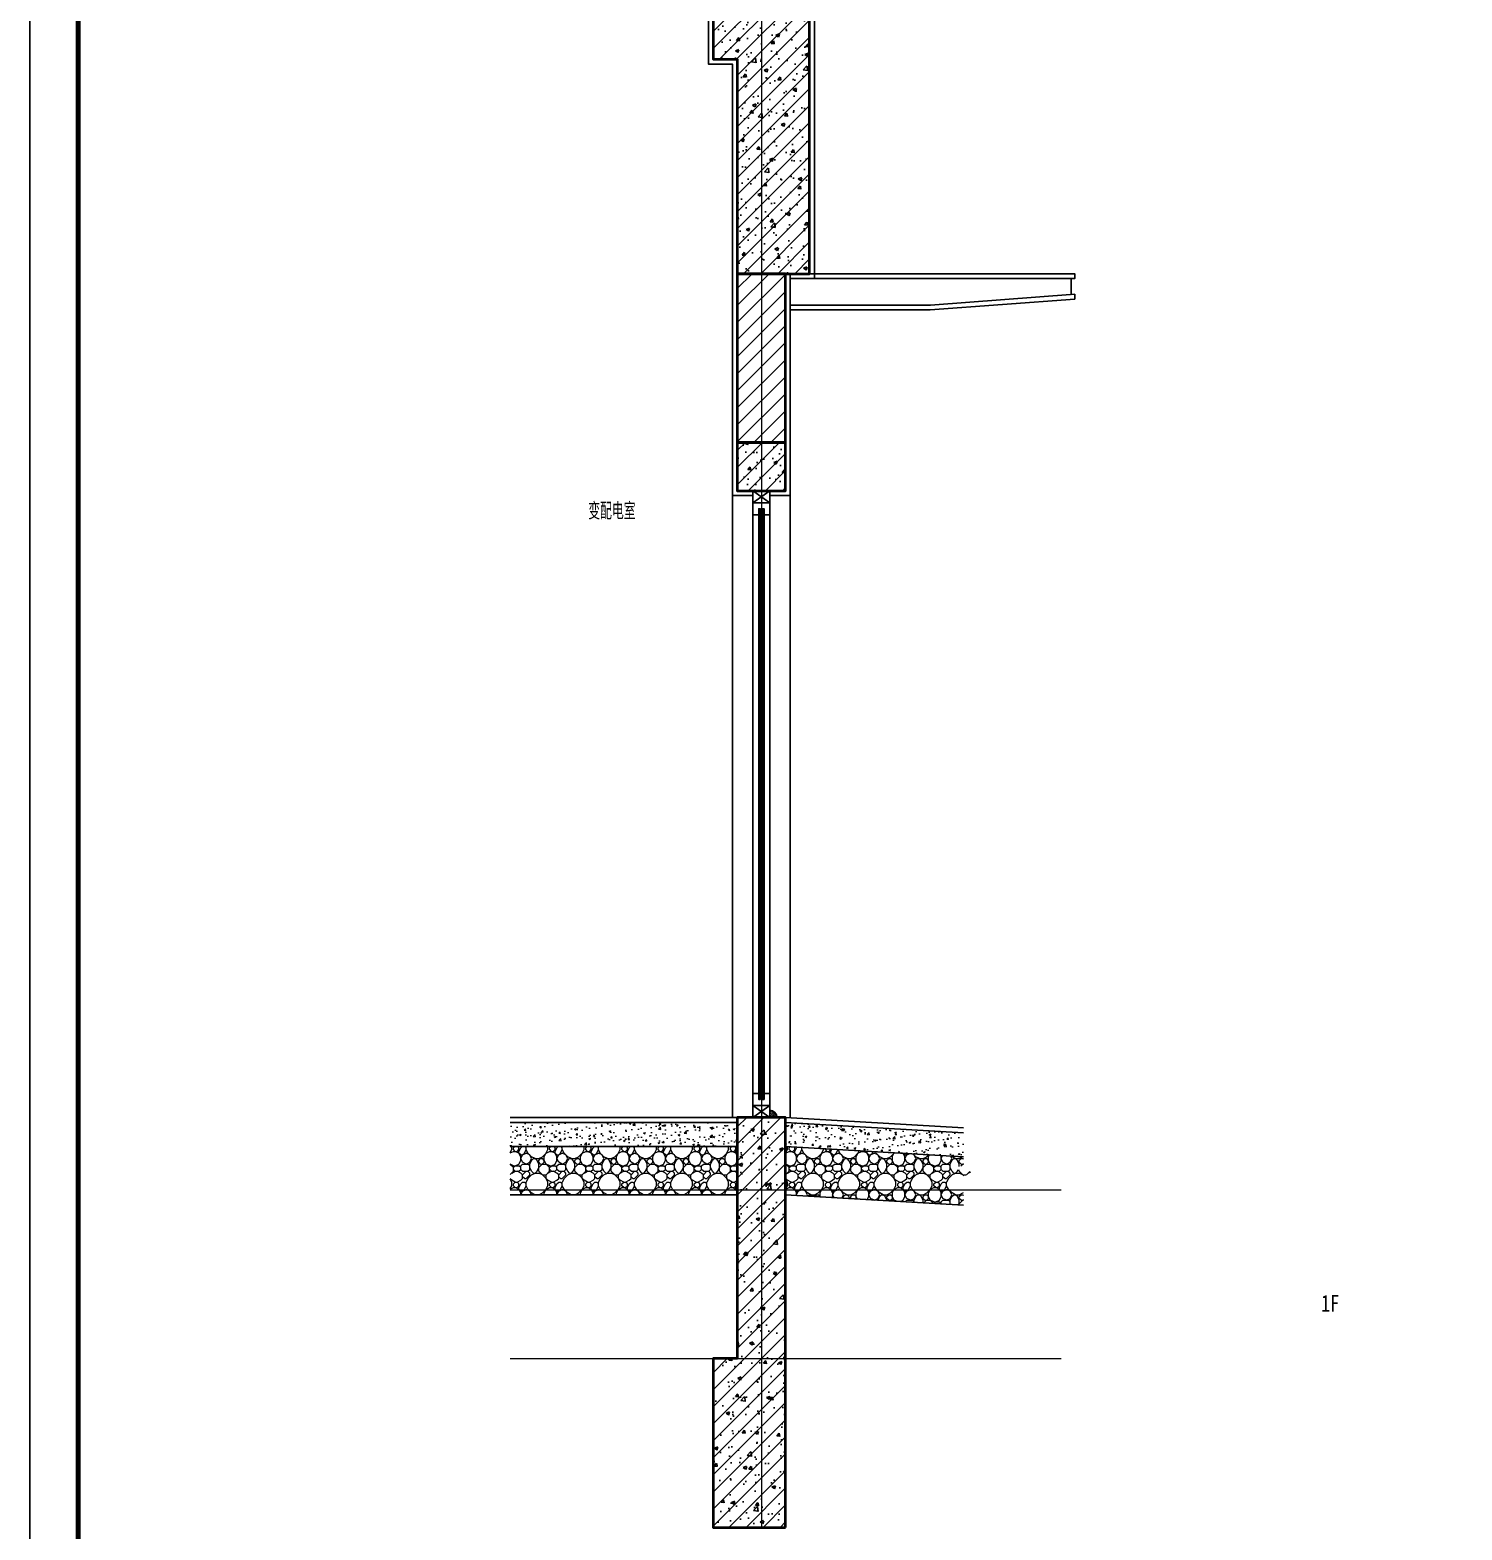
# Model space of a CAD drawing. Extents: x 1188826 to 1909461, y 608442 to 1651179.
# Drawn here: x 1495572 to 1501512, y 926401 to 932623 of the extents above; entities that cross this region are included whole.
import ezdxf

# ---------------------------------------------------------------- set-up
doc = ezdxf.new("R2010")
doc.units = 0
doc.header["$LTSCALE"] = 1000
doc.header["$MEASUREMENT"] = 0
doc.linetypes.add('ACAD_ISO10W100', pattern=[18.5, 12, -3, 0.5, -3])
doc.linetypes.add('DOTE', pattern=[2.42, 2, -0.2, 0.02, -0.2])
for name, color, linetype in [('A-HATC(填充)', 8, 'Continuous'), ('A-HATH(填充)', 8, 'Continuous'), ('A-LM-W(窗框)', 146, 'Continuous'), ('A-TEXT(房间)', 243, 'Continuous'), ('A-WA-M(面层)', 43, 'Continuous'), ('PUB_TEXT', 4, 'Continuous'), ('图框', 140, 'Continuous'), ('立面', 73, 'Continuous'), ('辅助线', 251, 'Continuous')]:
    doc.layers.add(name, color=color, linetype=linetype)
for name, color, linetype, lineweight in [('DOTE', 19, 'DOTE', 9), ('PUB_HATCH', 8, 'Continuous', 9), ('WALL', 9, 'Continuous', 40)]:
    doc.layers.add(name, color=color, linetype=linetype, lineweight=lineweight)
doc.styles.add('TXT', font='simplex.shx', dxfattribs={"width": 0.8, "bigfont": 'hztxt.shx'})
doc.styles.add('黑体', font='simhei.ttf')
pattern_1 = [(45, (-13642.62, 679.26), (-35.355339, 35.355339), []), (50, (-13642.62, 679.26), (143.4520365, -12.550427), [15, -165]), (355, (-13642.62, 679.26), (-27.750267, 150.438427), [12, -132]), (100.4514, (-13630.67, 678.21), (115.701876, 137.887908), [12.748038, -140.228422]), (46.1842, (-13642.62, 719.26), (213.44821, -33.103803), [22.5, -247.5]), (96.6356, (-13624.83, 716.5), (186.93254, 194.823574), [19.122058, -210.3426]), (351.1842, (-13642.62, 719.26), (186.93239, 194.82372), [18, -198]), (21, (-13622.62, 709.26), (119.3814104, -80.523778), [15, -165]), (326, (-13622.62, 709.26), (48.663066, 145.030009), [12, -132]), (71.4514, (-13612.67, 702.55), (168.044526, 64.506099), [12.748038, -140.228422]), (37.5, (-13642.62, 679.26), (2.431971, 66.5787708), [0, -130.4, 0, -134, 0, -132.5]), (7.5, (-13642.62, 679.26), (52.6139075, 78.8823424), [0, -76.4, 0, -127.4, 0, -50.5]), (327.5, (-13687.22, 679.26), (106.7644872, -4.5109743), [0, -50, 0, -156, 0, -207]), (317.5, (-13707.22, 679.26), (116.637234, 20.0209965), [0, -65, 0, -103.6, 0, -147])]

msp = doc.modelspace()

# ---------------------------------------------------------------- hatches: boundary and pattern name
at = {"layer": 'A-HATC(填充)'}
h = msp.add_hatch(dxfattribs=at)
h.set_pattern_fill('AR-SAND', color=256)
h.set_pattern_definition([(37.5, (1905456.4868, 1134179.1424), (-0.080001565, 2.447066187), [0, -1.9304, 0, -2.159, 0, -2.06375]), (7.5, (1905456.4868, 1134179.1424), (2.247616416, 3.584125503), [0, -1.0414, 0, -1.7399, 0, -0.66675]), (327.5, (1905454.9247, 1134179.1424), (3.954961851, 0.007185923), [0, -0.635, 0, -2.286, 0, -2.9845]), (317.5, (1905454.9247, 1134179.1424), (3.817782262, 1.114646616), [0, -0.3175, 0, -1.4986, 0, -1.7145])])
h.paths.add_polyline_path([(1498640.6, 928117.1), (1498640.6, 928112.1), (1498670.6, 928112.1, 0.414214), (1498640.6, 928142.1)])
at = {"layer": 'A-HATH(填充)'}
h = msp.add_hatch(dxfattribs=at)
h.set_pattern_fill('钢筋混凝土', color=256, scale=20, style=0)
h.set_pattern_definition(pattern_1)
h.paths.add_polyline_path([(1498705.6, 933312.1), (1497563.8, 933312.1), (1497563.8, 933192.1), (1498405.6, 933192.1), (1498405.6, 932502.1), (1498505.6, 932502.1), (1498505.6, 931612.1), (1498805.6, 931612.1), (1498805.6, 932712.1), (1498905.6, 932712.1), (1498905.6, 932712.1), (1498905.6, 932812.1), (1498705.6, 932812.1)])
h = msp.add_hatch(dxfattribs=at)
h.set_pattern_fill('钢筋混凝土', color=256, scale=20, style=0)
h.set_pattern_definition(pattern_1)
h.paths.add_polyline_path([(1498705.6, 930912.2), (1498505.6, 930912.2), (1498505.6, 930712.2), (1498705.6, 930712.2)])
h = msp.add_hatch(dxfattribs=at)
h.set_pattern_fill('钢筋混凝土', color=256, scale=20, style=0)
h.set_pattern_definition([(45, (163746.893, 300421.03), (-35.355339, 35.355339), []), (50, (163746.89, 300421.03), (143.4520365, -12.550427), [15, -165]), (355, (163746.9, 300421.03), (-27.750267, 150.438427), [12, -132]), (100.4514, (163758.85, 300419.99), (115.701876, 137.887908), [12.748038, -140.228422]), (46.1842, (163746.9, 300461.03), (213.44821, -33.103803), [22.5, -247.5]), (96.6356, (163764.68, 300458.27), (186.93254, 194.823574), [19.122058, -210.3426]), (351.1842, (163746.9, 300461.03), (186.93239, 194.82372), [18, -198]), (21, (163766.89, 300451.03), (119.38141, -80.523778), [15, -165]), (326, (163766.9, 300451.03), (48.663066, 145.030009), [12, -132]), (71.4514, (163776.84, 300444.32), (168.044526, 64.506099), [12.748038, -140.228422]), (37.5, (163746.893, 300421.03), (2.431971, 66.5787708), [0, -130.4, 0, -134, 0, -132.5]), (7.5, (163746.89, 300421.03), (52.6139075, 78.8823424), [0, -76.4, 0, -127.4, 0, -50.5]), (327.5, (163702.293, 300421.03), (106.7644872, -4.5109743), [0, -50, 0, -156, 0, -207]), (317.5, (163682.29, 300421.03), (116.637234, 20.0209965), [0, -65, 0, -103.6, 0, -147])])
h.paths.add_polyline_path([(1498705.6, 926412.1), (1498705.6, 928112.1), (1498505.6, 928112.1), (1498505.6, 927112.1), (1498405.6, 927112.1), (1498405.6, 926412.1)])
at = {"layer": 'PUB_HATCH'}
h = msp.add_hatch(dxfattribs=at)
h.set_pattern_fill('普通砖', color=256, scale=20, style=0)
h.set_pattern_definition([(45, (-13642.62, 715.16), (-35.3553532, 35.3553532), [])])
h.paths.add_polyline_path([(1498505.6, 930912.2), (1498705.6, 930912.2), (1498705.6, 931612.1), (1498505.6, 931612.1)])
at = {"layer": 'PUB_HATCH', "linetype": 'Continuous'}
h = msp.add_hatch(dxfattribs=at)
h.set_pattern_fill('混凝土', color=256, scale=10, style=0)
h.set_pattern_definition([(50, (1017329.74, 563494.14), (71.726018, -6.2752135), [7.5, -82.5]), (355, (1017329.74, 563494.14), (-13.875133, 75.219213), [6, -66]), (100.4514, (1017335.72, 563493.62), (57.850938, 68.943954), [6.374019, -70.114211]), (46.1842, (1017329.74, 563514.14), (106.724105, -16.551901), [11.25, -123.75]), (96.6356, (1017338.63, 563512.76), (93.46627, 97.411787), [9.561029, -105.1713]), (351.1842, (1017329.74, 563514.14), (93.466195, 97.41186), [9, -99]), (21, (1017339.74, 563509.14), (59.690705, -40.261889), [7.5, -82.5]), (326, (1017339.74, 563509.14), (24.331533, 72.5150045), [6, -66]), (71.4514, (1017344.715, 563505.79), (84.022263, 32.25305), [6.374019, -70.114211]), (37.5, (1017329.74, 563494.143), (1.2159855, 33.2893854), [0, -65.2, 0, -67, 0, -66.25]), (7.5, (1017329.74, 563494.143), (26.3069537, 39.4411712), [0, -38.2, 0, -63.7, 0, -25.25]), (327.5, (1017307.44, 563494.143), (53.3822436, -2.2554872), [0, -25, 0, -78, 0, -103.5]), (317.5, (1017297.44, 563494.143), (58.318617, 10.0104982), [0, -32.5, 0, -51.8, 0, -73.5])])
h.paths.add_polyline_path([(1497563.8, 928092.1), (1497563.8, 927992.1), (1498505.6, 927992.1), (1498505.6, 928092.1)])
h = msp.add_hatch(dxfattribs=at)
h.set_pattern_fill('混凝土', color=256, scale=10, style=0)
h.set_pattern_definition([(50, (965373.66, 563494.14), (71.726018, -6.2752135), [7.5, -82.5]), (355, (965373.66, 563494.14), (-13.875133, 75.219213), [6, -66]), (100.4514, (965379.634, 563493.62), (57.850938, 68.943954), [6.374019, -70.114211]), (46.1842, (965373.66, 563514.14), (106.724105, -16.551901), [11.25, -123.75]), (96.6356, (965382.55, 563512.76), (93.46627, 97.411787), [9.561029, -105.1713]), (351.1842, (965373.66, 563514.14), (93.466195, 97.41186), [9, -99]), (21, (965383.66, 563509.14), (59.690705, -40.261889), [7.5, -82.5]), (326, (965383.66, 563509.14), (24.331533, 72.5150045), [6, -66]), (71.4514, (965388.63, 563505.79), (84.022263, 32.25305), [6.374019, -70.114211]), (37.5, (965373.657, 563494.143), (1.2159855, 33.2893854), [0, -65.2, 0, -67, 0, -66.25]), (7.5, (965373.657, 563494.143), (26.3069537, 39.4411712), [0, -38.2, 0, -63.7, 0, -25.25]), (327.5, (965351.357, 563494.143), (53.3822436, -2.2554872), [0, -25, 0, -78, 0, -103.5]), (317.5, (965341.357, 563494.143), (58.318617, 10.0104982), [0, -32.5, 0, -51.8, 0, -73.5])])
h.paths.add_polyline_path([(1498705.6, 927991.9), (1498705.6, 928092.1), (1499443.8, 928048.7), (1499443.8, 927948.5)])
h = msp.add_hatch(dxfattribs=at)
h.set_pattern_fill('卵石砌体', color=256, scale=20, style=0)
h.set_pattern_definition([(0, (1017434.74, 563494.14), (0, 150), [7.5, -22.5, 7.5, -112.5]), (0, (1017472.24, 563509.14), (0, 150), [7.5, -142.5]), (0, (1017397.24, 563524.14), (0, 150), [15, -135]), (0, (1017359.74, 563531.64), (0, 150), [22.5, -127.5]), (0, (1017434.74, 563539.14), (0, 150), [15, -15, 22.5, -97.5]), (0, (1017427.24, 563561.64), (0, 150), [22.5, -127.5]), (0, (1017389.74, 563569.14), (0, 150), [22.5, -52.5, 22.5, -52.5]), (0, (1017359.74, 563591.64), (0, 150), [22.5, -7.5, 7.5, -112.5]), (0, (1017457.24, 563606.64), (0, 150), [7.5, -142.5]), (0, (1017427.24, 563621.64), (0, 150), [15, -135]), (90, (1017329.74, 563629.14), (-150, 9e-15), [15, -135]), (90, (1017344.74, 563524.14), (-150, 9e-15), [7.5, -15, 22.5, -105]), (90, (1017382.24, 563539.14), (-150, 9e-15), [30, -7.5, 7.5, -105]), (90, (1017404.74, 563576.64), (-150, 9e-15), [22.5, -127.5]), (90, (1017412.24, 563509.14), (-150, 9e-15), [15, -135]), (90, (1017419.74, 563629.14), (-150, 9e-15), [15, -135]), (90, (1017427.24, 563539.14), (-150, 9e-15), [15, -75, 7.5, -52.5]), (90, (1017449.74, 563614.14), (-150, 9e-15), [7.5, -7.5, 7.5, -127.5]), (90, (1017457.24, 563546.64), (-150, 9e-15), [15, -22.5, 15, -97.5]), (90, (1017464.74, 563509.14), (-150, 9e-15), [15, -135]), (45, (1017337.24, 563509.14), (9e-15, 150), [21.21315, -42.426404, 31.8198, -116.672678]), (45, (1017329.74, 563509.14), (9e-15, 150), [21.213203, -190.91883]), (45, (1017412.24, 563524.14), (9e-15, 150), [21.213203, -190.91883]), (45, (1017397.24, 563599.14), (9e-15, 150), [21.213203, -190.91883]), (45, (1017464.74, 563524.14), (9e-15, 150), [21.213203, -190.91883]), (45, (1017337.24, 563539.14), (9e-15, 150), [10.6066, -201.52542]), (45, (1017352.24, 563584.14), (9e-15, 150), [10.6066, -201.52542]), (45, (1017367.24, 563531.64), (9e-15, 150), [10.6066, -201.52542]), (45, (1017382.24, 563584.14), (9e-15, 150), [10.6066, -201.52542]), (45, (1017427.24, 563554.14), (9e-15, 150), [10.6066, -201.52542]), (45, (1017427.24, 563636.64), (9e-15, 150), [10.6066, -201.52542]), (45, (1017442.24, 563621.64), (9e-15, 150), [10.6066, -201.52542]), (45, (1017449.74, 563539.14), (9e-15, 150), [10.6066, -201.52542]), (45, (1017457.24, 563501.64), (9e-15, 150), [10.6066, -201.52542]), (45, (1017457.24, 563561.64), (9e-15, 150), [10.6066, -201.52542]), (45, (1017457.24, 563636.64), (9e-15, 150), [10.6066, -201.52542]), (45, (1017464.74, 563606.64), (9e-15, 150), [10.6066, -201.52542]), (135, (1017434.74, 563621.64), (-150, 9e-15), [10.6066, -201.52542]), (135, (1017449.74, 563636.64), (-150, 9e-15), [10.6066, -201.52542]), (135, (1017457.24, 563606.64), (-150, 9e-15), [10.6066, -201.52542]), (135, (1017479.74, 563636.64), (-150, 9e-15), [10.6066, -201.52542]), (135, (1017404.74, 563584.14), (-150, 9e-15), [10.6066, -201.52542]), (135, (1017389.74, 563569.14), (-150, 9e-15), [10.6066, -201.52542]), (135, (1017344.74, 563531.64), (-150, 9e-15), [10.6066, -201.52542]), (135, (1017359.74, 563531.64), (-150, 9e-15), [10.6066, -201.52542]), (135, (1017374.74, 563584.14), (-150, 9e-15), [10.6066, -201.52542]), (135, (1017344.74, 563561.64), (-150, 9e-15), [10.6066, -201.52542]), (135, (1017434.74, 563539.14), (-150, 9e-15), [10.6066, -201.52542]), (135, (1017457.24, 563554.14), (-150, 9e-15), [10.6066, -201.52542]), (135, (1017464.74, 563524.14), (-150, 9e-15), [10.6066, -201.52542]), (135, (1017464.74, 563539.14), (-150, 9e-15), [10.6066, -201.52542]), (135, (1017472.24, 563509.14), (-150, 9e-15), [10.6066, -201.52542]), (135, (1017352.24, 563599.14), (-150, 9e-15), [21.213203, -190.91883]), (135, (1017427.24, 563554.14), (-150, 9e-15), [21.213203, -190.91883]), (135, (1017419.74, 563501.64), (-150, 9e-15), [53.03301, -159.099024]), (26.565051, (1017329.74, 563569.14), (149.999999, 1e-06), [16.77, -318.64018]), (26.565051, (1017352.24, 563524.14), (149.999999, 1e-06), [16.77, -318.64018]), (26.565051, (1017382.24, 563591.64), (149.999999, 1e-06), [16.77, -318.64018]), (26.565051, (1017442.24, 563494.14), (149.999999, 1e-06), [16.77, -318.64018]), (26.565051, (1017419.74, 563531.64), (149.999999, 1e-06), [16.77, -318.64018]), (26.565051, (1017434.74, 563561.64), (149.999999, 1e-06), [16.77, -318.64018]), (26.565051, (1017412.24, 563614.14), (149.999999, 1e-06), [16.77, -318.64018]), (26.565051, (1017464.74, 563606.64), (149.999999, 1e-06), [16.77, -318.64018]), (63.434949, (1017344.74, 563569.14), (1e-07, 150), [16.77, -318.64018]), (63.434949, (1017344.74, 563576.64), (1e-07, 150), [16.77, -318.64018]), (63.434949, (1017404.74, 563599.14), (1e-07, 150), [33.54, -301.87018]), (63.434949, (1017457.24, 563591.64), (1e-07, 150), [16.77, -318.64018]), (63.434949, (1017449.74, 563569.14), (1e-07, 150), [16.77, -318.64018]), (63.434949, (1017374.74, 563539.14), (1e-07, 150), [16.77, -318.64018]), (63.434949, (1017449.74, 563621.64), (1e-07, 150), [16.77, -318.64018]), (63.434949, (1017472.24, 563614.14), (1e-07, 150), [16.77, -318.64018]), (116.565051, (1017337.24, 563614.14), (-1e-06, 149.999999), [16.77, -318.64018]), (116.565051, (1017419.74, 563494.14), (-1e-06, 149.999999), [16.77, -318.64018]), (116.565051, (1017352.24, 563591.64), (-1e-06, 149.999999), [16.77, -318.64018]), (116.565051, (1017464.74, 563576.64), (-1e-06, 149.999999), [16.77, -318.64018]), (116.565051, (1017412.24, 563569.14), (-1e-06, 149.999999), [16.77, -318.64018]), (116.565051, (1017457.24, 563599.14), (-1e-06, 149.999999), [16.77, -318.64018]), (116.565051, (1017382.24, 563569.14), (-1e-06, 149.999999), [16.77, -318.64018]), (116.565051, (1017352.24, 563539.14), (-1e-06, 149.999999), [16.77, -318.64018]), (153.434949, (1017344.74, 563606.64), (-150, 1e-07), [16.77, -318.64018]), (153.434949, (1017397.24, 563524.14), (-150, 1e-07), [16.77, -318.64018]), (153.434949, (1017367.24, 563591.64), (-150, 1e-07), [16.77, -318.64018]), (153.434949, (1017457.24, 563531.64), (-150, 1e-07), [16.77, -318.64018]), (153.434949, (1017434.74, 563494.14), (-150, 1e-07), [16.77, -318.64018]), (153.434949, (1017449.74, 563614.14), (-150, 1e-07), [16.77, -318.64018]), (153.434949, (1017427.24, 563561.64), (-150, 1e-07), [16.77, -318.64018]), (153.434949, (1017344.74, 563606.64), (-150, 1e-07), [16.77, -318.64018]), (153.434949, (1017479.74, 563569.14), (-150, 1e-07), [16.77, -318.64018]), (243.434949, (1017337.24, 563509.14), (-1e-07, -150), [16.77, -318.64018])])
h.paths.add_polyline_path([(1497563.8, 927992.1), (1497563.8, 927792.1), (1498505.6, 927792.1), (1498505.6, 927992.1)])
h = msp.add_hatch(dxfattribs=at)
h.set_pattern_fill('卵石砌体', color=256, scale=20, style=0)
h.set_pattern_definition([(0, (965478.66, 563494.14), (0, 150), [7.5, -22.5, 7.5, -112.5]), (0, (965516.16, 563509.14), (0, 150), [7.5, -142.5]), (0, (965441.16, 563524.14), (0, 150), [15, -135]), (0, (965403.66, 563531.64), (0, 150), [22.5, -127.5]), (0, (965478.66, 563539.14), (0, 150), [15, -15, 22.5, -97.5]), (0, (965471.16, 563561.64), (0, 150), [22.5, -127.5]), (0, (965433.66, 563569.14), (0, 150), [22.5, -52.5, 22.5, -52.5]), (0, (965403.66, 563591.64), (0, 150), [22.5, -7.5, 7.5, -112.5]), (0, (965501.16, 563606.64), (0, 150), [7.5, -142.5]), (0, (965471.16, 563621.64), (0, 150), [15, -135]), (90, (965373.66, 563629.14), (-150, 9e-15), [15, -135]), (90, (965388.66, 563524.14), (-150, 9e-15), [7.5, -15, 22.5, -105]), (90, (965426.16, 563539.14), (-150, 9e-15), [30, -7.5, 7.5, -105]), (90, (965448.66, 563576.64), (-150, 9e-15), [22.5, -127.5]), (90, (965456.16, 563509.14), (-150, 9e-15), [15, -135]), (90, (965463.66, 563629.14), (-150, 9e-15), [15, -135]), (90, (965471.16, 563539.14), (-150, 9e-15), [15, -75, 7.5, -52.5]), (90, (965493.66, 563614.14), (-150, 9e-15), [7.5, -7.5, 7.5, -127.5]), (90, (965501.16, 563546.64), (-150, 9e-15), [15, -22.5, 15, -97.5]), (90, (965508.66, 563509.14), (-150, 9e-15), [15, -135]), (45, (965381.16, 563509.14), (9e-15, 150), [21.21315, -42.426404, 31.8198, -116.672678]), (45, (965373.66, 563509.14), (9e-15, 150), [21.213203, -190.91883]), (45, (965456.16, 563524.14), (9e-15, 150), [21.213203, -190.91883]), (45, (965441.16, 563599.14), (9e-15, 150), [21.213203, -190.91883]), (45, (965508.66, 563524.14), (9e-15, 150), [21.213203, -190.91883]), (45, (965381.16, 563539.14), (9e-15, 150), [10.6066, -201.52542]), (45, (965396.16, 563584.14), (9e-15, 150), [10.6066, -201.52542]), (45, (965411.16, 563531.64), (9e-15, 150), [10.6066, -201.52542]), (45, (965426.16, 563584.14), (9e-15, 150), [10.6066, -201.52542]), (45, (965471.16, 563554.14), (9e-15, 150), [10.6066, -201.52542]), (45, (965471.16, 563636.64), (9e-15, 150), [10.6066, -201.52542]), (45, (965486.16, 563621.64), (9e-15, 150), [10.6066, -201.52542]), (45, (965493.66, 563539.14), (9e-15, 150), [10.6066, -201.52542]), (45, (965501.16, 563501.64), (9e-15, 150), [10.6066, -201.52542]), (45, (965501.16, 563561.64), (9e-15, 150), [10.6066, -201.52542]), (45, (965501.16, 563636.64), (9e-15, 150), [10.6066, -201.52542]), (45, (965508.66, 563606.64), (9e-15, 150), [10.6066, -201.52542]), (135, (965478.66, 563621.64), (-150, 9e-15), [10.6066, -201.52542]), (135, (965493.66, 563636.64), (-150, 9e-15), [10.6066, -201.52542]), (135, (965501.16, 563606.64), (-150, 9e-15), [10.6066, -201.52542]), (135, (965523.66, 563636.64), (-150, 9e-15), [10.6066, -201.52542]), (135, (965448.66, 563584.14), (-150, 9e-15), [10.6066, -201.52542]), (135, (965433.66, 563569.14), (-150, 9e-15), [10.6066, -201.52542]), (135, (965388.66, 563531.64), (-150, 9e-15), [10.6066, -201.52542]), (135, (965403.66, 563531.64), (-150, 9e-15), [10.6066, -201.52542]), (135, (965418.66, 563584.14), (-150, 9e-15), [10.6066, -201.52542]), (135, (965388.66, 563561.64), (-150, 9e-15), [10.6066, -201.52542]), (135, (965478.66, 563539.14), (-150, 9e-15), [10.6066, -201.52542]), (135, (965501.16, 563554.14), (-150, 9e-15), [10.6066, -201.52542]), (135, (965508.66, 563524.14), (-150, 9e-15), [10.6066, -201.52542]), (135, (965508.66, 563539.14), (-150, 9e-15), [10.6066, -201.52542]), (135, (965516.16, 563509.14), (-150, 9e-15), [10.6066, -201.52542]), (135, (965396.16, 563599.14), (-150, 9e-15), [21.213203, -190.91883]), (135, (965471.16, 563554.14), (-150, 9e-15), [21.213203, -190.91883]), (135, (965463.66, 563501.64), (-150, 9e-15), [53.03301, -159.099024]), (26.565051, (965373.66, 563569.14), (149.9999994, 1e-06), [16.77, -318.64018]), (26.565051, (965396.16, 563524.14), (149.9999994, 1e-06), [16.77, -318.64018]), (26.565051, (965426.16, 563591.64), (149.9999994, 1e-06), [16.77, -318.64018]), (26.565051, (965486.16, 563494.14), (149.9999994, 1e-06), [16.77, -318.64018]), (26.565051, (965463.66, 563531.64), (149.9999994, 1e-06), [16.77, -318.64018]), (26.565051, (965478.66, 563561.64), (149.9999994, 1e-06), [16.77, -318.64018]), (26.565051, (965456.16, 563614.14), (149.9999994, 1e-06), [16.77, -318.64018]), (26.565051, (965508.66, 563606.64), (149.9999994, 1e-06), [16.77, -318.64018]), (63.434949, (965388.66, 563569.14), (1e-07, 150), [16.77, -318.64018]), (63.434949, (965388.66, 563576.64), (1e-07, 150), [16.77, -318.64018]), (63.434949, (965448.66, 563599.14), (1e-07, 150), [33.54, -301.87018]), (63.434949, (965501.16, 563591.64), (1e-07, 150), [16.77, -318.64018]), (63.434949, (965493.66, 563569.14), (1e-07, 150), [16.77, -318.64018]), (63.434949, (965418.66, 563539.14), (1e-07, 150), [16.77, -318.64018]), (63.434949, (965493.66, 563621.64), (1e-07, 150), [16.77, -318.64018]), (63.434949, (965516.16, 563614.14), (1e-07, 150), [16.77, -318.64018]), (116.565051, (965381.16, 563614.14), (-1e-06, 149.9999994), [16.77, -318.64018]), (116.565051, (965463.66, 563494.14), (-1e-06, 149.9999994), [16.77, -318.64018]), (116.565051, (965396.16, 563591.64), (-1e-06, 149.9999994), [16.77, -318.64018]), (116.565051, (965508.66, 563576.64), (-1e-06, 149.9999994), [16.77, -318.64018]), (116.565051, (965456.16, 563569.14), (-1e-06, 149.9999994), [16.77, -318.64018]), (116.565051, (965501.16, 563599.14), (-1e-06, 149.9999994), [16.77, -318.64018]), (116.565051, (965426.16, 563569.14), (-1e-06, 149.9999994), [16.77, -318.64018]), (116.565051, (965396.16, 563539.14), (-1e-06, 149.9999994), [16.77, -318.64018]), (153.434949, (965388.66, 563606.64), (-150, 1e-07), [16.77, -318.64018]), (153.434949, (965441.16, 563524.14), (-150, 1e-07), [16.77, -318.64018]), (153.434949, (965411.16, 563591.64), (-150, 1e-07), [16.77, -318.64018]), (153.434949, (965501.16, 563531.64), (-150, 1e-07), [16.77, -318.64018]), (153.434949, (965478.66, 563494.14), (-150, 1e-07), [16.77, -318.64018]), (153.434949, (965493.66, 563614.14), (-150, 1e-07), [16.77, -318.64018]), (153.434949, (965471.16, 563561.64), (-150, 1e-07), [16.77, -318.64018]), (153.434949, (965388.66, 563606.64), (-150, 1e-07), [16.77, -318.64018]), (153.434949, (965523.66, 563569.14), (-150, 1e-07), [16.77, -318.64018]), (243.434949, (965381.16, 563509.14), (-1e-07, -150), [16.77, -318.64018])])
h.paths.add_polyline_path([(1498705.6, 927791.6), (1498705.6, 927991.9), (1499443.8, 927948.5), (1499443.8, 927915.1), (1499401.8, 927899.9), (1499485.8, 927885), (1499443.8, 927870.1), (1499443.8, 927748.2)])

# ---------------------------------------------------------------- linework, layer by layer
at = {"layer": 'A-LM-W(窗框)'}
for p, q in [((1498570.6, 930712.2), (1498640.6, 930662.2)), ((1498640.6, 930712.2), (1498570.6, 930662.2)), ((1498570.6, 928212.1), (1498570.6, 930637.2, 0)), ((1498594.6, 928187.1, 0), (1498594.6, 930637.2, 0)), ((1498600.6, 928187.1, 0), (1498600.6, 930637.2, 0)), ((1498610.6, 928187.1, 0), (1498610.6, 930637.2, 0)), ((1498616.6, 928187.1, 0), (1498616.6, 930637.2, 0)), ((1498640.6, 928212.1), (1498640.6, 930637.2, 0)), ((1498570.6, 928112.1), (1498640.6, 928162.1)), ((1498640.6, 928112.1), (1498570.6, 928162.1))]:
    msp.add_line(p, q, dxfattribs=at)
for points in [[(1498640.6, 930712.2), (1498570.6, 930712.2), (1498570.6, 930662.2), (1498640.6, 930662.2), (1498640.6, 930712.2)], [(1498640.6, 928112.1), (1498570.6, 928112.1), (1498570.6, 928162.1), (1498640.6, 928162.1), (1498640.6, 928112.1)]]:
    msp.add_lwpolyline(points, dxfattribs=at)
at = {"layer": 'A-LM-W(窗框)', "elevation": 0}
for points in [[(1498640.6, 930612.2), (1498640.6, 930662.2), (1498570.6, 930662.2), (1498570.6, 930612.2), (1498594.6, 930612.2), (1498594.6, 930637.2), (1498600.6, 930637.2), (1498600.6, 930612.2), (1498610.6, 930612.2), (1498610.6, 930637.2), (1498616.6, 930637.2), (1498616.6, 930612.2)], [(1498640.6, 928212.1), (1498640.6, 928162.1), (1498570.6, 928162.1), (1498570.6, 928212.1), (1498594.6, 928212.1), (1498594.6, 928187.1), (1498600.6, 928187.1), (1498600.6, 928212.1), (1498610.6, 928212.1), (1498610.6, 928187.1), (1498616.6, 928187.1), (1498616.6, 928212.1)]]:
    msp.add_lwpolyline(points, close=True, dxfattribs=at)
at = {"layer": 'A-WA-M(面层)'}
for points in [[(1498535.6, 937932.1), (1498535.6, 939332.1), (1498825.6, 939332.1), (1498825.6, 939192.1), (1498725.6, 939192.1), (1498725.6, 939192.1), (1498725.6, 939192.1), (1498725.6, 937692.1), (1498725.6, 937692.1), (1498725.6, 932832.1), (1498925.6, 932832.1), (1498925.6, 932692.1), (1498925.6, 932692.1), (1498925.6, 932692.1), (1498825.6, 932692.1), (1498825.6, 931592.1), (1498725.6, 931592.1), (1498725.6, 930692.2), (1498640.6, 930692.2)], [(1497563.8, 933172.1), (1498385.6, 933172.1), (1498385.6, 932482.1), (1498485.6, 932482.1), (1498485.6, 930692.2), (1498570.6, 930692.2)], [(1498505.6, 928112.1), (1497563.8, 928112.1)], [(1498505.6, 928092.1), (1497563.8, 928092.1)], [(1499443.8, 928068.7), (1498705.6, 928112.1)], [(1499443.8, 928048.7), (1498705.6, 928092.1)], [(1498505.6, 927992.1), (1497563.8, 927992.1)], [(1499443.8, 927948.5), (1498705.6, 927991.9)], [(1498505.6, 927792.1), (1497563.8, 927792.1)], [(1499443.8, 927748.2), (1498705.6, 927791.6)]]:
    msp.add_lwpolyline(points, dxfattribs=at)
msp.add_arc((1498640.6, 928112.1, 0), 30, 0, 90, dxfattribs=at)
at = {"layer": 'DOTE', "linetype": 'ACAD_ISO10W100', "ltscale": 100}
for p, q in [((1498605.6, 939312.1), (1498605.6, 926412.1)), ((1497563.8, 927812.1), (1499849, 927812.1)), ((1497563.8, 927112.1), (1499849, 927112.1))]:
    msp.add_line(p, q, dxfattribs=at)
at = {"layer": 'WALL'}
for points in [[(1498705.6, 933312.1), (1497563.8, 933312.1), (1497563.8, 933192.1), (1498405.6, 933192.1), (1498405.6, 932502.1), (1498505.6, 932502.1), (1498505.6, 931612.1), (1498805.6, 931612.1), (1498805.6, 932712.1), (1498905.6, 932712.1), (1498905.6, 932712.1), (1498905.6, 932712.1), (1498905.6, 932812.1), (1498705.6, 932812.1), (1498705.6, 933312.1)], [(1498705.6, 926412.1), (1498705.6, 928112.1), (1498505.6, 928112.1), (1498505.6, 927112.1), (1498405.6, 927112.1), (1498405.6, 926412.1), (1498705.6, 926412.1)]]:
    msp.add_lwpolyline(points, dxfattribs=at)
for points in [[(1498505.6, 930912.2), (1498705.6, 930912.2), (1498705.6, 931612.1), (1498505.6, 931612.1)], [(1498705.6, 930912.2), (1498505.6, 930912.2), (1498505.6, 930712.2), (1498705.6, 930712.2)]]:
    msp.add_lwpolyline(points, close=True, dxfattribs=at)
at = {"layer": '图框'}
msp.add_lwpolyline([(1495571.7, 940093.6), (1495571.7, 923273.6), (1507451.7, 923273.6), (1507451.7, 940093.6)], close=True, dxfattribs=at)
at = {"layer": '图框', "const_width": 20}
msp.add_lwpolyline([(1495771.7, 939593.6), (1495771.7, 923473.6), (1507251.7, 923473.6), (1507251.7, 939593.6)], close=True, dxfattribs=at)
at = {"layer": '立面', "color": 4}
msp.add_line((1499890.6, 931592.1), (1498725.6, 931592.1), dxfattribs=at)
for points in [[(1498725.6, 931462.1), (1499305.6, 931462.1), (1499905.6, 931507.1), (1499905.6, 931527.1), (1499890.6, 931526), (1499890.6, 931592.1), (1499905.6, 931592.1), (1499905.6, 931612.1), (1498725.6, 931612.1), (1498725.6, 931462.1)], [(1499905.6, 931527.1), (1499306.4, 931482.1), (1498725.6, 931482.1)]]:
    msp.add_lwpolyline(points, dxfattribs=at)
at = {"layer": '辅助线', "elevation": 0}
msp.add_lwpolyline([(1498485.6, 930692.2), (1498485.6, 928112.1)], dxfattribs=at)
at = {"layer": '辅助线'}
msp.add_lwpolyline([(1498725.6, 930692.2), (1498725.6, 928111)], dxfattribs=at)

# ---------------------------------------------------------------- texts
at = {"layer": 'A-TEXT(房间)', "style": '黑体', "width": 0.8}
msp.add_text('1F', height=70, dxfattribs=at).set_placement((1500927.2, 927306.6))
at = {"layer": 'PUB_TEXT', "color": 7, "style": 'TXT', "width": 0.7}
msp.add_text('变配电室', height=70, dxfattribs=at).set_placement((1497887.6, 930592.7, 0))

doc.saveas('drawing.dxf')
